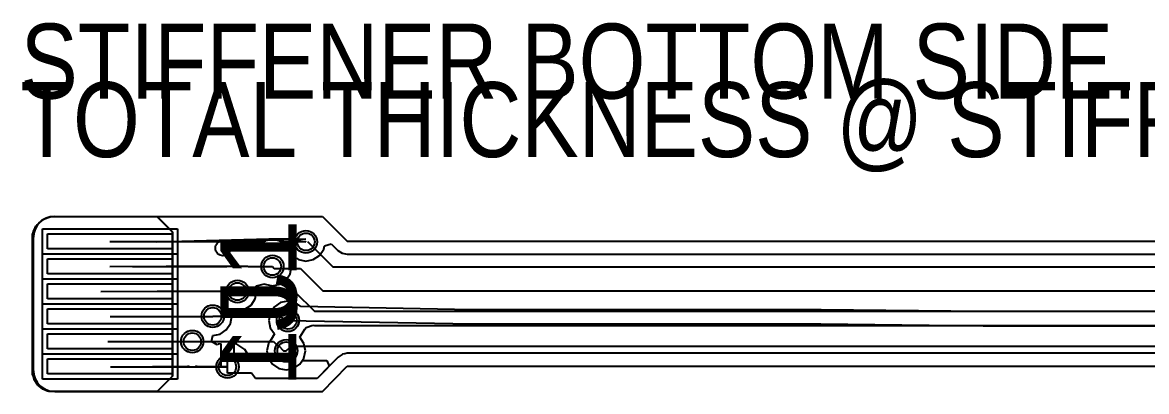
# Model space of a CAD drawing. Header units: millimetres. Extents: x -0.2 to 34.9, y 0 to 20.9.
# Drawn here: x -0.2 to 22.29, y 0 to 7.38 of the extents above; entities that cross this region are included whole.
import ezdxf

# ---------------------------------------------------------------- set-up
doc = ezdxf.new("R2010")
doc.units = ezdxf.units.MM
for name, color, linetype in [('BottomLayer', 5, 'Continuous'), ('BottomOverlay', 54, 'Continuous'), ('BottomPaste', 16, 'Continuous'), ('BottomSolder', 6, 'Continuous'), ('Mechanical1', 6, 'Continuous'), ('Mechanical4', 56, 'Continuous'), ('Mechanical5', 56, 'Continuous'), ('TopLayer', 1, 'Continuous'), ('TopOverlay', 2, 'Continuous'), ('TopPaste', 8, 'Continuous'), ('TopSolder', 216, 'Continuous'), ('ViaHoleLayer', 16, 'Continuous')]:
    doc.layers.add(name, color=color, linetype=linetype)
doc.styles.add('Arial', font='arial.ttf', dxfattribs={"height": 0.2})
doc.styles.add('Arial Narrow', font='ARIALN.TTF', dxfattribs={"height": 0.2})

msp = doc.modelspace()

# ---------------------------------------------------------------- linework, layer by layer
at = {"layer": 'BottomLayer'}
for p, q in [((0.3, 3.151), (2.8, 3.151)), ((0.3, 2.851), (0.3, 3.151)), ((2.8, 3.151), (2.8, 2.851)), ((2.487, 2.993), (4.726, 3.057)), ((4.726, 3.057), (5.144, 3.057)), ((5.144, 3.057), (5.471, 2.994)), ((5.84, 2.915), (5.977, 2.956)), ((5.977, 2.956), (6.112, 2.822)), ((2.8, 2.851), (0.3, 2.851)), ((5.618, 2.639), (5.743, 2.722)), ((5.743, 2.722), (5.826, 2.847)), ((5.826, 2.847), (5.84, 2.915)), ((6.112, 2.822), (6.196, 2.766)), ((6.196, 2.766), (6.295, 2.746)), ((6.295, 2.746), (27.455, 2.746)), ((0.3, 2.651), (2.8, 2.651)), ((0.3, 2.351), (0.3, 2.651)), ((2, 2.5), (3.887, 2.5)), ((2.8, 2.651), (2.8, 2.351)), ((3.887, 2.5), (3.891, 2.504)), ((3.891, 2.504), (4.309, 2.504)), ((4.309, 2.504), (4.313, 2.5)), ((4.313, 2.5), (4.8, 2.5)), ((5.156, 2.353), (5.185, 2.5)), ((5.167, 2.591), (5.281, 2.667)), ((5.185, 2.5), (5.167, 2.591)), ((5.281, 2.667), (5.323, 2.639)), ((5.323, 2.639), (5.471, 2.61)), ((5.471, 2.61), (5.618, 2.639)), ((2.8, 2.351), (0.3, 2.351)), ((5.072, 2.228), (5.156, 2.353)), ((0.3, 2.151), (2.8, 2.151)), ((0.3, 1.851), (0.3, 2.151)), ((2.8, 2.151), (2.8, 1.851)), ((4.467, 2.088), (4.483, 2.113)), ((4.485, 2), (4.467, 2.088)), ((4.483, 2.113), (4.642, 2.152)), ((4.642, 2.152), (4.653, 2.144)), ((4.653, 2.144), (4.8, 2.115)), ((4.8, 2.115), (4.947, 2.144)), ((4.947, 2.144), (5.072, 2.228)), ((2.8, 1.851), (0.3, 1.851)), ((2.493, 2.01), (4.09, 2.01)), ((4.09, 2.01), (4.1, 2)), ((4.372, 1.728), (4.456, 1.853)), ((4.456, 1.853), (4.485, 2)), ((5.111, 1.808), (4.964, 1.779)), ((5.258, 1.779), (5.111, 1.808)), ((0.3, 1.651), (2.8, 1.651)), ((0.3, 1.351), (0.3, 1.651)), ((2.8, 1.651), (2.8, 1.351)), ((3.984, 1.531), (4.074, 1.62)), ((4.074, 1.62), (4.1, 1.615)), ((4.1, 1.615), (4.247, 1.645)), ((4.247, 1.645), (4.372, 1.728)), ((4.839, 1.695), (4.755, 1.57)), ((4.964, 1.779), (4.839, 1.695)), ((5.371, 1.703), (5.258, 1.779)), ((8.782, 1.636), (5.371, 1.703)), ((15.774, 1.636), (8.782, 1.636)), ((15.775, 1.636), (15.774, 1.636)), ((15.776, 1.636), (15.775, 1.636)), ((15.779, 1.636), (15.776, 1.636)), ((15.78, 1.636), (15.779, 1.636)), ((15.779, 1.636), (15.779, 1.636)), ((19.022, 1.599), (15.78, 1.636)), ((27.945, 1.599), (19.022, 1.599)), ((2.8, 1.351), (0.3, 1.351)), ((1.6, 1.5), (2.985, 1.5)), ((2.985, 1.5), (2.988, 1.503)), ((2.988, 1.503), (3.602, 1.503)), ((3.602, 1.503), (3.605, 1.5)), ((3.605, 1.5), (3.605, 1.505)), ((3.877, 1.233), (3.96, 1.358)), ((3.96, 1.358), (3.99, 1.505)), ((3.99, 1.505), (3.984, 1.531)), ((4.755, 1.57), (4.726, 1.423)), ((4.726, 1.423), (4.755, 1.276)), ((5.111, 1.423), (8.78, 1.351)), ((8.78, 1.351), (15.774, 1.351)), ((15.774, 1.351), (15.777, 1.351)), ((15.777, 1.351), (19.02, 1.314)), ((0.3, 1.151), (2.8, 1.151)), ((0.3, 0.851), (0.3, 1.151)), ((2.8, 1.151), (2.8, 0.851)), ((3.605, 1.12), (3.752, 1.149)), ((3.752, 1.149), (3.877, 1.233)), ((4.755, 1.276), (4.839, 1.151)), ((4.839, 1.151), (4.773, 1.042)), ((19.02, 1.314), (27.945, 1.314)), ((1.509, 1), (3.195, 1)), ((3.195, 1), (3.197, 0.998)), ((3.581, 0.999), (3.605, 1.12)), ((3.581, 0.998), (3.581, 0.999)), ((3.581, 0.999), (3.581, 0.999)), ((3.581, 0.999), (3.581, 0.999)), ((3.698, 0.935), (3.581, 0.998)), ((3.581, 0.998), (3.581, 0.998)), ((3.713, 0.945), (3.698, 0.935)), ((3.773, 0.957), (3.713, 0.945)), ((3.773, 0.494), (3.773, 0.957)), ((4.087, 0.945), (4.027, 0.957)), ((4.027, 0.957), (4.027, 0.621)), ((4.245, 0.839), (4.087, 0.945)), ((4.72, 0.963), (4.691, 0.816)), ((4.773, 1.042), (4.72, 0.963)), ((5.252, 0.854), (5.305, 0.907)), ((5.305, 0.907), (28.068, 0.907)), ((2.8, 0.851), (0.3, 0.851)), ((4.351, 0.681), (4.245, 0.839)), ((4.363, 0.621), (4.351, 0.681)), ((4.691, 0.816), (4.72, 0.669)), ((5.075, 0.816), (5.113, 0.854)), ((5.113, 0.854), (5.252, 0.854)), ((0.3, 0.651), (2.8, 0.651)), ((0.3, 0.351), (0.3, 0.651)), ((1.557, 0.494), (3.9, 0.494)), ((2.8, 0.651), (2.8, 0.351)), ((3.9, 0.494), (3.773, 0.494)), ((3.9, 0.367), (3.9, 0.494)), ((4.027, 0.621), (4.363, 0.621)), ((4.72, 0.669), (4.803, 0.544)), ((4.803, 0.544), (4.928, 0.461)), ((4.928, 0.461), (5.075, 0.431)), ((5.075, 0.431), (5.223, 0.461)), ((5.223, 0.461), (5.347, 0.544)), ((5.347, 0.544), (5.393, 0.612)), ((5.393, 0.612), (5.409, 0.623)), ((5.409, 0.623), (5.888, 0.623)), ((5.937, 0.506), (5.695, 0.259)), ((5.888, 0.623), (5.937, 0.506)), ((2.8, 0.351), (0.3, 0.351)), ((4.381, 0.367), (3.9, 0.367)), ((4.46, 0.259), (4.381, 0.367)), ((5.695, 0.259), (4.46, 0.259))]:
    msp.add_line(p, q, dxfattribs=at)
for centre in [(5.471, 2.994), (4.8, 2.5), (4.1, 2), (3.605, 1.505), (5.111, 1.423), (3.197, 0.998), (5.075, 0.816), (3.9, 0.494)]:
    msp.add_circle(centre, 0.225, dxfattribs=at)
at = {"layer": 'BottomOverlay'}
msp.add_circle((3.811, 2.869), 0.152, dxfattribs=at)
at = {"layer": 'BottomPaste'}
for p, q in [((0.3, 3.151), (2.8, 3.151)), ((0.3, 2.851), (0.3, 3.151)), ((2.8, 3.151), (2.8, 2.851)), ((2.8, 2.851), (0.3, 2.851)), ((0.3, 2.651), (2.8, 2.651)), ((0.3, 2.351), (0.3, 2.651)), ((2.8, 2.651), (2.8, 2.351)), ((2.8, 2.351), (0.3, 2.351)), ((0.3, 2.151), (2.8, 2.151)), ((0.3, 1.851), (0.3, 2.151)), ((2.8, 2.151), (2.8, 1.851)), ((2.8, 1.851), (0.3, 1.851)), ((0.3, 1.651), (2.8, 1.651)), ((0.3, 1.351), (0.3, 1.651)), ((2.8, 1.651), (2.8, 1.351)), ((2.8, 1.351), (0.3, 1.351)), ((0.3, 1.151), (2.8, 1.151)), ((0.3, 0.851), (0.3, 1.151)), ((2.8, 1.151), (2.8, 0.851)), ((2.8, 0.851), (0.3, 0.851)), ((0.3, 0.651), (2.8, 0.651)), ((0.3, 0.351), (0.3, 0.651)), ((2.8, 0.651), (2.8, 0.351)), ((2.8, 0.351), (0.3, 0.351))]:
    msp.add_line(p, q, dxfattribs=at)
at = {"layer": 'BottomSolder'}
for p, q in [((0.198, 3.253), (2.902, 3.253)), ((0.198, 2.749), (0.198, 3.253)), ((2.902, 3.253), (2.902, 2.749)), ((0.198, 2.753), (2.902, 2.753)), ((0.198, 2.249), (0.198, 2.753)), ((2.902, 2.749), (0.198, 2.749)), ((2.902, 2.753), (2.902, 2.249)), ((0.198, 2.253), (2.902, 2.253)), ((0.198, 1.749), (0.198, 2.253)), ((2.902, 2.249), (0.198, 2.249)), ((2.902, 2.253), (2.902, 1.749)), ((0.198, 1.753), (2.902, 1.753)), ((0.198, 1.249), (0.198, 1.753)), ((2.902, 1.749), (0.198, 1.749)), ((2.902, 1.753), (2.902, 1.249)), ((0.198, 1.253), (2.902, 1.253)), ((0.198, 0.749), (0.198, 1.253)), ((2.902, 1.249), (0.198, 1.249)), ((2.902, 1.253), (2.902, 0.749)), ((0.198, 0.753), (2.902, 0.753)), ((0.198, 0.249), (0.198, 0.753)), ((2.902, 0.749), (0.198, 0.749)), ((2.902, 0.753), (2.902, 0.249)), ((2.902, 0.249), (0.198, 0.249))]:
    msp.add_line(p, q, dxfattribs=at)
at = {"layer": 'Mechanical1'}
for p, q in [((0.45, 3.5), (5.8, 3.5)), ((5.8, 3.5), (6.295, 3.005)), ((0.02, 0.416), (0.02, 3.087)), ((6.295, 3.005), (27.455, 3.005)), ((5.804, 0), (6.299, 0.505)), ((6.299, 0.505), (27.772, 0.505)), ((0.45, 0), (5.804, 0))]:
    msp.add_line(p, q, dxfattribs=at)
for centre, start, end in [((0.435, 3.087), 90, 180), ((0.435, 0.416), 180, 270)]:
    msp.add_arc(centre, 0.415, start, end, dxfattribs=at)
at = {"layer": 'Mechanical4'}
for p, q in [((0.069, 3.305), (0.195, 3.431)), ((0.195, 3.431), (0.36, 3.5)), ((0.36, 3.5), (0.45, 3.5)), ((0.45, 3.5), (0.45, 3.5)), ((0.45, 3.5), (2.493, 3.5)), ((2.493, 3.5), (2.791, 3.202)), ((0, 3.14), (0.069, 3.305)), ((2.791, 3.202), (2.791, 0.298)), ((0, 3.05), (0, 3.14)), ((0, 0.437), (0, 3.05)), ((0, 0.35), (0, 0.437)), ((0, 0.437), (0, 0.437)), ((0.066, 0.189), (0, 0.35)), ((2.791, 0.298), (2.493, 0)), ((0.189, 0.066), (0.066, 0.189)), ((0.35, 0), (0.189, 0.066)), ((0.437, 0), (0.35, 0)), ((2.493, 0), (0.437, 0))]:
    msp.add_line(p, q, dxfattribs=at)
at = {"layer": 'Mechanical5'}
for p, q in [((0.101, 3.344), (0.222, 3.447)), ((0.222, 3.447), (0.372, 3.501)), ((0.372, 3.501), (0.451, 3.501)), ((0.451, 3.501), (0.451, 3.501)), ((0.451, 3.501), (2.488, 3.501)), ((2.488, 3.501), (2.8, 3.189)), ((0.008, 3.129), (0.021, 3.207)), ((0.021, 3.207), (0.101, 3.344)), ((2.8, 3.189), (2.8, 0.307)), ((0.008, 0.439), (0.008, 3.129)), ((0.002, 0.372), (0.008, 0.439)), ((0.034, 0.243), (0.002, 0.372)), ((0.008, 0.439), (0.008, 0.439)), ((0.104, 0.13), (0.034, 0.243)), ((2.8, 0.307), (2.494, 0.001)), ((0.206, 0.044), (0.104, 0.13)), ((0.267, 0.02), (0.206, 0.044)), ((0.279, 0.015), (0.267, 0.02)), ((0.302, 0.008), (0.279, 0.015)), ((0.327, 0.003), (0.302, 0.008)), ((0.351, 0.001), (0.327, 0.003)), ((0.363, 0.001), (0.351, 0.001)), ((2.494, 0.001), (0.363, 0.001))]:
    msp.add_line(p, q, dxfattribs=at)
at = {"layer": 'TopLayer'}
for p, q in [((0.3, 3.151), (2.8, 3.151)), ((0.3, 2.851), (0.3, 3.151)), ((2.8, 3.151), (2.8, 2.851)), ((1.55, 3.001), (3.718, 3.001)), ((3.718, 3.001), (5.468, 3.056)), ((3.718, 3.001), (4.584, 3.001)), ((4.584, 3.001), (4.584, 3.001)), ((5.016, 3.001), (5.468, 3.001)), ((5.468, 3.056), (5.469, 3.056)), ((5.468, 3.001), (5.468, 3.001)), ((5.469, 3.056), (5.469, 3.056)), ((5.471, 3.001), (5.471, 3.001)), ((5.471, 2.994), (5.471, 3.001)), ((5.5, 3), (6.007, 2.493)), ((2.8, 2.851), (0.3, 2.851)), ((0.3, 2.651), (2.8, 2.651)), ((0.3, 2.351), (0.3, 2.651)), ((1.55, 2.502), (2.673, 2.504)), ((2.673, 2.504), (4.309, 2.504)), ((2.8, 2.651), (2.8, 2.351)), ((4.309, 2.504), (4.444, 2.5)), ((4.444, 2.5), (4.8, 2.5)), ((4.8, 2.5), (4.838, 2.462)), ((6.007, 2.493), (27.639, 2.493)), ((2.8, 2.351), (0.3, 2.351)), ((4.838, 2.462), (5.36, 2.462)), ((5.36, 2.462), (5.808, 2.014)), ((0.3, 2.151), (2.8, 2.151)), ((0.3, 1.851), (0.3, 2.151)), ((2.8, 2.151), (2.8, 1.851)), ((2.8, 1.851), (0.3, 1.851)), ((1.37, 2.001), (2.492, 2.009)), ((2.492, 2.009), (4.091, 2.009)), ((4.091, 2.009), (4.1, 2)), ((4.1, 2), (4.31, 2)), ((4.31, 2), (4.591, 1.996)), ((4.591, 1.996), (5.252, 1.996)), ((5.252, 1.996), (5.64, 1.607)), ((5.808, 2.014), (27.637, 2.014)), ((0.3, 1.651), (2.8, 1.651)), ((0.3, 1.351), (0.3, 1.651)), ((2.8, 1.651), (2.8, 1.351)), ((5.64, 1.607), (27.637, 1.607)), ((2.8, 1.351), (0.3, 1.351)), ((1.552, 1.503), (3.599, 1.503)), ((3.599, 1.503), (3.601, 1.501)), ((3.605, 1.505), (3.984, 1.505)), ((4.216, 1.505), (4.847, 1.505)), ((4.216, 1.505), (4.216, 1.505)), ((0.3, 1.151), (2.8, 1.151)), ((0.3, 0.851), (0.3, 1.151)), ((2.8, 1.151), (2.8, 0.851)), ((5.347, 1.088), (5.414, 1.197)), ((5.414, 1.197), (5.447, 1.247)), ((5.447, 1.247), (5.475, 1.279)), ((5.475, 1.279), (5.606, 1.329)), ((5.606, 1.329), (5.64, 1.322)), ((5.64, 1.322), (5.64, 1.322)), ((5.64, 1.322), (27.511, 1.322)), ((1.55, 0.998), (1.55, 1.001)), ((1.55, 0.998), (3.197, 0.998)), ((3.1, 1), (4.821, 1)), ((4.821, 1), (4.902, 0.919)), ((4.902, 0.919), (4.92, 0.919)), ((4.92, 0.919), (5.022, 0.816)), ((5.431, 0.963), (5.347, 1.088)), ((5.46, 0.816), (5.431, 0.963)), ((2.8, 0.851), (0.3, 0.851)), ((4.395, 0.621), (4.469, 0.715)), ((4.469, 0.715), (4.704, 0.715)), ((4.704, 0.715), (4.712, 0.71)), ((4.712, 0.71), (4.72, 0.669)), ((5.022, 0.816), (5.075, 0.816)), ((5.431, 0.669), (5.46, 0.816)), ((6.114, 0.686), (5.695, 0.259)), ((6.115, 0.687), (6.114, 0.686)), ((6.116, 0.688), (6.115, 0.687)), ((6.157, 0.715), (6.116, 0.688)), ((6.198, 0.743), (6.157, 0.715)), ((6.199, 0.743), (6.198, 0.743)), ((6.2, 0.744), (6.199, 0.743)), ((6.249, 0.754), (6.2, 0.744)), ((6.297, 0.764), (6.249, 0.754)), ((6.298, 0.763), (6.297, 0.764)), ((6.299, 0.764), (6.298, 0.763)), ((27.772, 0.764), (6.299, 0.764)), ((0.3, 0.651), (2.8, 0.651)), ((0.3, 0.351), (0.3, 0.651)), ((2.4, 0.5), (3.102, 0.5)), ((2.8, 0.651), (2.8, 0.351)), ((3.291, 0.5), (3.894, 0.5)), ((3.291, 0.5), (3.291, 0.5)), ((3.894, 0.5), (3.9, 0.494)), ((3.9, 0.367), (3.9, 0.621)), ((3.9, 0.621), (4.395, 0.621)), ((4.72, 0.669), (4.803, 0.544)), ((4.803, 0.544), (4.928, 0.461)), ((4.928, 0.461), (5.075, 0.431)), ((5.075, 0.431), (5.223, 0.461)), ((5.223, 0.461), (5.347, 0.544)), ((5.347, 0.544), (5.431, 0.669)), ((2.8, 0.351), (0.3, 0.351)), ((4.381, 0.367), (3.9, 0.367)), ((4.46, 0.259), (4.381, 0.367)), ((5.695, 0.259), (4.46, 0.259))]:
    msp.add_line(p, q, dxfattribs=at)
for centre in [(5.471, 2.994), (4.8, 2.5), (4.1, 2), (3.605, 1.505), (5.111, 1.423), (3.197, 0.998), (5.075, 0.816), (3.9, 0.494)]:
    msp.add_circle(centre, 0.225, dxfattribs=at)
for centre, radius, start, end in [((4.583, 3.306), 0.305, 270.2339, 284.9161), ((4.8, 2.5), 0.53, 74.7875, 105.1994), ((5.017, 3.306), 0.305, 255.107, 269.766), ((5.466, 2.696), 0.305, 89.5555, 89.6692), ((5.466, 2.696), 0.305, 89.1926, 89.5555), ((3.983, 1.251), 0.254, 81.2891, 89.7438), ((4.1, 2), 0.504, 260.9878, 279.0198), ((4.217, 1.251), 0.254, 90.2567, 98.6953), ((4.847, 1.147), 0.358, 59.2539, 90), ((4.847, 1.147), 0.358, 45, 59.2539), ((3.101, 0.246), 0.254, 82.9284, 89.7438), ((3.197, 0.998), 0.504, 262.6284, 277.378), ((3.293, 0.246), 0.254, 90.2567, 97.0583)]:
    msp.add_arc(centre, radius, start, end, dxfattribs=at)
at = {"layer": 'TopOverlay'}
msp.add_circle((3.811, 2.869), 0.152, dxfattribs=at)
at = {"layer": 'TopPaste'}
for p, q in [((0.3, 3.151), (2.8, 3.151)), ((0.3, 2.851), (0.3, 3.151)), ((2.8, 3.151), (2.8, 2.851)), ((2.8, 2.851), (0.3, 2.851)), ((0.3, 2.651), (2.8, 2.651)), ((0.3, 2.351), (0.3, 2.651)), ((2.8, 2.651), (2.8, 2.351)), ((2.8, 2.351), (0.3, 2.351)), ((0.3, 2.151), (2.8, 2.151)), ((0.3, 1.851), (0.3, 2.151)), ((2.8, 2.151), (2.8, 1.851)), ((2.8, 1.851), (0.3, 1.851)), ((0.3, 1.651), (2.8, 1.651)), ((0.3, 1.351), (0.3, 1.651)), ((2.8, 1.651), (2.8, 1.351)), ((2.8, 1.351), (0.3, 1.351)), ((0.3, 1.151), (2.8, 1.151)), ((0.3, 0.851), (0.3, 1.151)), ((2.8, 1.151), (2.8, 0.851)), ((2.8, 0.851), (0.3, 0.851)), ((0.3, 0.651), (2.8, 0.651)), ((0.3, 0.351), (0.3, 0.651)), ((2.8, 0.651), (2.8, 0.351)), ((2.8, 0.351), (0.3, 0.351))]:
    msp.add_line(p, q, dxfattribs=at)
at = {"layer": 'TopSolder'}
for p, q in [((0.198, 3.253), (2.902, 3.253)), ((0.198, 2.749), (0.198, 3.253)), ((2.902, 3.253), (2.902, 2.749)), ((0.198, 2.753), (2.902, 2.753)), ((0.198, 2.249), (0.198, 2.753)), ((2.902, 2.749), (0.198, 2.749)), ((2.902, 2.753), (2.902, 2.249)), ((0.198, 2.253), (2.902, 2.253)), ((0.198, 1.749), (0.198, 2.253)), ((2.902, 2.249), (0.198, 2.249)), ((2.902, 2.253), (2.902, 1.749)), ((0.198, 1.753), (2.902, 1.753)), ((0.198, 1.249), (0.198, 1.753)), ((2.902, 1.749), (0.198, 1.749)), ((2.902, 1.753), (2.902, 1.249)), ((0.198, 1.253), (2.902, 1.253)), ((0.198, 0.749), (0.198, 1.253)), ((2.902, 1.249), (0.198, 1.249)), ((2.902, 1.253), (2.902, 0.749)), ((0.198, 0.753), (2.902, 0.753)), ((0.198, 0.249), (0.198, 0.753)), ((2.902, 0.749), (0.198, 0.749)), ((2.902, 0.753), (2.902, 0.249)), ((2.902, 0.249), (0.198, 0.249))]:
    msp.add_line(p, q, dxfattribs=at)
at = {"layer": 'ViaHoleLayer'}
for centre in [(5.471, 2.994), (4.8, 2.5), (4.1, 2), (3.605, 1.505), (5.111, 1.423), (3.197, 0.998), (5.075, 0.816), (3.9, 0.494)]:
    msp.add_circle(centre, 0.175, dxfattribs=at)

# ---------------------------------------------------------------- texts
at = {"layer": 'BottomOverlay', "style": 'Arial', "text_generation_flag": 2}
msp.add_text('J1', height=1.524, rotation=90, dxfattribs=at).set_placement((5.282, 2.378))
at = {"layer": 'Mechanical4', "style": 'Arial Narrow'}
for s, p in [('STIFFENER BOTTOM SIDE.', (-0.24, 5.859)), ('TOTAL THICKNESS @ STIFFENER: 0.3 MM.', (-0.24, 4.689))]:
    msp.add_text(s, height=1.5, dxfattribs=at).set_placement(p)
at = {"layer": 'TopOverlay', "style": 'Arial'}
msp.add_text('J1', height=1.524, rotation=90, dxfattribs=at).set_placement((5.283, 1.197))

doc.saveas('drawing.dxf')
